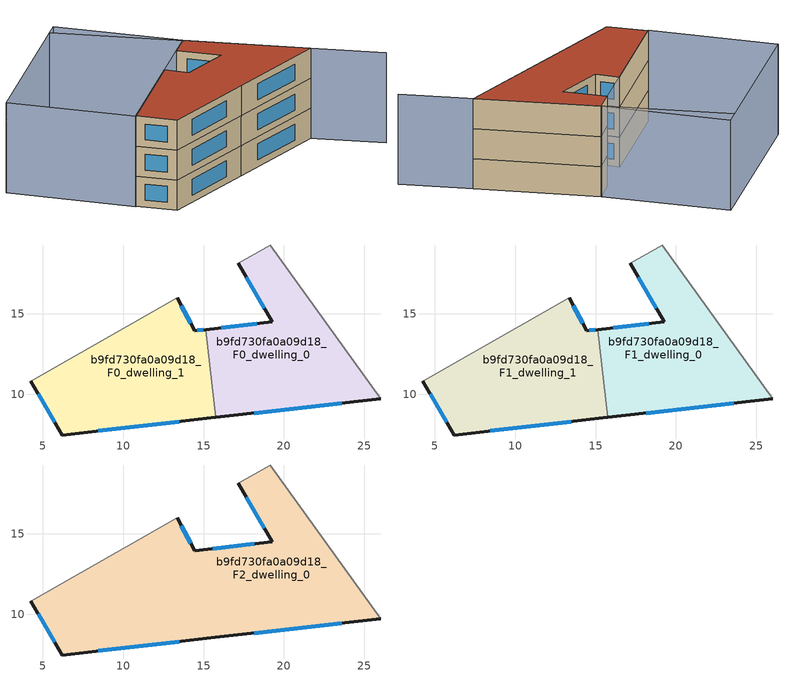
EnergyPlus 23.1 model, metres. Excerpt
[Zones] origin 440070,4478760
b9fd730fa0a09d18_F0_dwelling_0
 floor ground (EU_floor_Construction): 19.15,19.29 26.01,9.71 15.75,8.56 15.14,14.03 19.26,14.5 17.16,18.13 z0
 wall outside (EU_wall_Construction): 15.75,8.56 26.01,9.71 / 17.16,18.13 19.26,14.5 15.14,14.03 z0:3
 wall adiabatic (EU_wall_Construction): 26.01,9.71 19.15,19.29 17.16,18.13 z0:3
 wall to b9fd730fa0a09d18_F0_dwelling_1 (EU_wall_Construction): 15.14,14.03 15.75,8.56 z0:3
 window (EU_Window_Construction): 18.15,8.83 23.61,9.44 / 18.3,14.39 16.1,14.14 / 17.66,17.28 18.77,15.35 z0.7:2.3
b9fd730fa0a09d18_F0_dwelling_1
 floor ground (EU_floor_Construction): 15.14,14.03 15.75,8.56 15.73,8.56 6.21,7.47 4.26,10.81 13.35,15.99 14.46,13.95 z0
 wall outside (EU_wall_Construction): 15.14,14.03 14.46,13.95 13.35,15.99 / 4.26,10.81 6.21,7.47 15.73,8.56 15.75,8.56 z0:3
 wall adiabatic (EU_wall_Construction): 13.35,15.99 4.26,10.81 z0:3
 window (EU_Window_Construction): 14.98,14.01 14.62,13.97 / 8.44,7.72 13.5,8.3 / 4.72,10.03 5.75,8.25 / 14.2,14.43 13.61,15.51 z0.7:2.3
b9fd730fa0a09d18_F1_dwelling_0
 floor to b9fd730fa0a09d18_F0_dwelling_0 (EU_floor_Construction): 19.15,19.29 26.01,9.71 15.75,8.56 15.14,14.03 19.26,14.5 17.16,18.13 z3
 wall outside (EU_wall_Construction): 15.75,8.56 26.01,9.71 / 17.16,18.13 19.26,14.5 15.14,14.03 z3:6
 wall adiabatic (EU_wall_Construction): 26.01,9.71 19.15,19.29 17.16,18.13 z3:6
 wall to b9fd730fa0a09d18_F1_dwelling_1 (EU_wall_Construction): 15.14,14.03 15.75,8.56 z3:6
 window (EU_Window_Construction): 18.15,8.83 23.61,9.44 / 18.3,14.39 16.1,14.14 / 17.66,17.28 18.77,15.35 z3.7:5.3
b9fd730fa0a09d18_F1_dwelling_1
 floor to b9fd730fa0a09d18_F0_dwelling_1 (EU_floor_Construction): 15.14,14.03 15.75,8.56 15.73,8.56 6.21,7.47 4.26,10.81 13.35,15.99 14.46,13.95 z3
 wall outside (EU_wall_Construction): 15.14,14.03 14.46,13.95 13.35,15.99 / 4.26,10.81 6.21,7.47 15.73,8.56 15.75,8.56 z3:6
 wall adiabatic (EU_wall_Construction): 13.35,15.99 4.26,10.81 z3:6
 window (EU_Window_Construction): 14.98,14.01 14.62,13.97 / 8.44,7.72 13.5,8.3 / 4.72,10.03 5.75,8.25 / 14.2,14.43 13.61,15.51 z3.7:5.3
b9fd730fa0a09d18_F2_dwelling_0
 floor to b9fd730fa0a09d18_F1_dwelling_0 (EU_floor_Construction): 19.15,19.29 26.01,9.71 15.75,8.56 15.14,14.03 19.26,14.5 17.16,18.13 z6
 floor to b9fd730fa0a09d18_F1_dwelling_1 (EU_floor_Construction): 15.14,14.03 15.75,8.56 15.73,8.56 6.21,7.47 4.26,10.81 13.35,15.99 14.46,13.95 z6
 wall outside (EU_wall_Construction): 17.16,18.13 19.26,14.5 14.46,13.95 13.35,15.99 / 4.26,10.81 6.21,7.47 15.73,8.56 26.01,9.71 z6:9
 wall adiabatic (EU_wall_Construction): 26.01,9.71 19.15,19.29 17.16,18.13 / 13.35,15.99 4.26,10.81 z6:9
 window (EU_Window_Construction): 14.2,14.43 13.61,15.51 / 18.14,14.37 15.58,14.08 / 17.66,17.28 18.77,15.35 / 18.14,8.83 23.6,9.44 / 8.44,7.72 13.5,8.3 / 4.72,10.03 5.75,8.25 z6.7:8.3
 roof outside (EU_roof_Construction): 26.01,9.71 19.15,19.29 17.16,18.13 19.26,14.5 14.46,13.95 13.35,15.99 4.26,10.81 6.21,7.47 15.73,8.56 z9
shading: 30.06,4.13 11.9,29.12 / -1.85,21.31 13.12,29.85 / 13.12,29.85 19.16,19.27 / 19.16,19.27 4.19,10.73 / 4.19,10.73 -1.85,21.31 z0:9
[Building]
EU S2 Campaign: North Axis=0; Terrain=City; Solar Distribution=FullExterior
[Site:Location]
Madrid: Latitude=40.5; Longitude=-3.5; Time Zone=1; Elevation=609
[SizingPeriod:WeatherFileDays]
AnnualSizingPeriod: Begin Month=1; Begin Day of Month=1; End Month=12; End Day of Month=31; Day of Week for Start Day=Monday; Use Weather File Daylight Saving Period=No; Use Weather File Rain and Snow Indicators=No
[MATERIAL]
EU_InternalMass_Material: Roughness=MediumRough; Thickness=0.1; Conductivity=1; Density=1800; Specific Heat=900; Thermal Absorptance=0.9; Solar Absorptance=0.7; Visible Absorptance=0.7
[MATERIAL:NOMASS] Roughness=MediumRough; Thermal Absorptance=0.9; Solar Absorptance=0.7; Visible Absorptance=0.7
Name | Thermal Resistance
EU_wall_NoMass | 0.419739
EU_roof_NoMass | 0.352165
EU_floor_NoMass | 0.608284
[WINDOWMATERIAL:SIMPLEGLAZINGSYSTEM]
EU_Window_SimpleGlazing: UFactor=4.8352; Solar Heat Gain Coefficient=0.85; Visible Transmittance=0.85
[CONSTRUCTION]
EU_wall_Construction: EU_wall_NoMass
EU_roof_Construction: EU_roof_NoMass
EU_floor_Construction: EU_floor_NoMass
EU_InternalMass_Construction: EU_InternalMass_Material
EU_Window_Construction: EU_Window_SimpleGlazing
[ZONE] Type=1; Multiplier=1; Ceiling Height=autocalculate; Floor Area=autocalculate; Part of Total Floor Area=Yes
Name | Volume
b9fd730fa0a09d18_F0_dwelling_0 | 181.711
b9fd730fa0a09d18_F1_dwelling_0 | 181.71
b9fd730fa0a09d18_F2_dwelling_0 | 363.412
b9fd730fa0a09d18_F0_dwelling_1; b9fd730fa0a09d18_F1_dwelling_1 | 181.704
[INTERNALMASS] Construction=EU_InternalMass_Construction
Name | Zone or ZoneList | Surface Area
b9fd730fa0a09d18_F0_dwelling_0_EU_InternalMass | b9fd730fa0a09d18_F0_dwelling_0 | 60.5703
b9fd730fa0a09d18_F0_dwelling_1_EU_InternalMass | b9fd730fa0a09d18_F0_dwelling_1 | 60.5679
b9fd730fa0a09d18_F1_dwelling_0_EU_InternalMass | b9fd730fa0a09d18_F1_dwelling_0 | 60.5703
b9fd730fa0a09d18_F1_dwelling_1_EU_InternalMass | b9fd730fa0a09d18_F1_dwelling_1 | 60.5679
b9fd730fa0a09d18_F2_dwelling_0_EU_InternalMass | b9fd730fa0a09d18_F2_dwelling_0 | 121.139
[OTHEREQUIPMENT] Fuel Type=Electricity; Design Level Calculation Method=Watts/Area; Power per Zone Floor Area=1; Fraction Latent=0; Fraction Radiant=0; Fraction Lost=0; Carbon Dioxide Generation Rate=0; EndUse Subcategory=EU_Step8_InternalGains
Name | Zone or ZoneList or Space or SpaceList | Schedule
EU_Step8_InternalGain_b9fd730fa0a09d18_F0_dwelling_0_f000 | b9fd730fa0a09d18_F0_dwelling_0 | EU_Step8_GainSchedule_b9fd730fa0a09d18_F0_dwelling_0_f000
EU_Step8_InternalGain_b9fd730fa0a09d18_F0_dwelling_1_f000 | b9fd730fa0a09d18_F0_dwelling_1 | EU_Step8_GainSchedule_b9fd730fa0a09d18_F0_dwelling_1_f000
EU_Step8_InternalGain_b9fd730fa0a09d18_F1_dwelling_0_f000 | b9fd730fa0a09d18_F1_dwelling_0 | EU_Step8_GainSchedule_b9fd730fa0a09d18_F1_dwelling_0_f000
EU_Step8_InternalGain_b9fd730fa0a09d18_F1_dwelling_1_f000 | b9fd730fa0a09d18_F1_dwelling_1 | EU_Step8_GainSchedule_b9fd730fa0a09d18_F1_dwelling_1_f000
EU_Step8_InternalGain_b9fd730fa0a09d18_F2_dwelling_0_f000 | b9fd730fa0a09d18_F2_dwelling_0 | EU_Step8_GainSchedule_b9fd730fa0a09d18_F2_dwelling_0_f000
[ZONEVENTILATION:DESIGNFLOWRATE] Schedule=EU_AlwaysOn; Design Flow Rate Calculation Method=AirChanges/Hour; Air Changes per Hour=0.703302; Ventilation Type=Natural; Fan Pressure Rise=0; Fan Total Efficiency=1; Constant Term Coefficient=1; Temperature Term Coefficient=0; Velocity Term Coefficient=0; Velocity Squared Term Coefficient=0; Minimum Indoor Temperature=-100; Maximum Indoor Temperature=100; Delta Temperature=-100; Minimum Outdoor Temperature=-100; Maximum Outdoor Temperature=100; Maximum Wind Speed=40
Name | Zone or ZoneList or Space or SpaceList
EU_ConstantAir_b9fd730fa0a09d18_F0_dwelling_0 | b9fd730fa0a09d18_F0_dwelling_0
EU_ConstantAir_b9fd730fa0a09d18_F0_dwelling_1 | b9fd730fa0a09d18_F0_dwelling_1
EU_ConstantAir_b9fd730fa0a09d18_F1_dwelling_0 | b9fd730fa0a09d18_F1_dwelling_0
EU_ConstantAir_b9fd730fa0a09d18_F1_dwelling_1 | b9fd730fa0a09d18_F1_dwelling_1
EU_ConstantAir_b9fd730fa0a09d18_F2_dwelling_0 | b9fd730fa0a09d18_F2_dwelling_0
[HVACTEMPLATE:THERMOSTAT] Constant Heating Setpoint=20; Constant Cooling Setpoint=50
EU_HeatOnly_b9fd730fa0a09d18_F0_dwelling_0; EU_HeatOnly_b9fd730fa0a09d18_F0_dwelling_1; EU_HeatOnly_b9fd730fa0a09d18_F1_dwelling_0; EU_HeatOnly_b9fd730fa0a09d18_F1_dwelling_1; EU_HeatOnly_b9fd730fa0a09d18_F2_dwelling_0
[HVACTEMPLATE:ZONE:IDEALLOADSAIRSYSTEM] System Availability Schedule=EU_AlwaysOn; Maximum Heating Supply Air Temperature=50; Minimum Cooling Supply Air Temperature=13; Maximum Heating Supply Air Humidity Ratio=0.0156; Minimum Cooling Supply Air Humidity Ratio=0.0077; Heating Limit=NoLimit; Cooling Limit=NoLimit; Heating Availability Schedule=EU_AlwaysOn; Cooling Availability Schedule=EU_CoolingOff; Dehumidification Control Type=ConstantSensibleHeatRatio; Cooling Sensible Heat Ratio=0.7; Dehumidification Setpoint=60; Humidification Control Type=None; Humidification Setpoint=30; Outdoor Air Method=None; Outdoor Air Flow Rate per Person=0.00944; Outdoor Air Flow Rate per Zone Floor Area=0; Outdoor Air Flow Rate per Zone=0; Demand Controlled Ventilation Type=None; Outdoor Air Economizer Type=NoEconomizer; Heat Recovery Type=None; Sensible Heat Recovery Effectiveness=0.7; Latent Heat Recovery Effectiveness=0.65
Name | Template Thermostat
b9fd730fa0a09d18_F0_dwelling_0 | EU_HeatOnly_b9fd730fa0a09d18_F0_dwelling_0
b9fd730fa0a09d18_F0_dwelling_1 | EU_HeatOnly_b9fd730fa0a09d18_F0_dwelling_1
b9fd730fa0a09d18_F1_dwelling_0 | EU_HeatOnly_b9fd730fa0a09d18_F1_dwelling_0
b9fd730fa0a09d18_F1_dwelling_1 | EU_HeatOnly_b9fd730fa0a09d18_F1_dwelling_1
b9fd730fa0a09d18_F2_dwelling_0 | EU_HeatOnly_b9fd730fa0a09d18_F2_dwelling_0
[SIZING:ZONE] Zone Cooling Design Supply Air Temperature Input Method=SupplyAirTemperature; Zone Cooling Design Supply Air Temperature=13; Zone Heating Design Supply Air Temperature Input Method=SupplyAirTemperature; Zone Heating Design Supply Air Temperature=50; Zone Cooling Design Supply Air Humidity Ratio=0.008; Zone Heating Design Supply Air Humidity Ratio=0.008; Cooling Design Air Flow Method=DesignDay; Cooling Design Air Flow Rate=0; Cooling Minimum Air Flow per Zone Floor Area=0.000762; Cooling Minimum Air Flow=0; Cooling Minimum Air Flow Fraction=0.2; Heating Design Air Flow Method=DesignDay; Heating Design Air Flow Rate=0; Heating Maximum Air Flow per Zone Floor Area=0.002032; Heating Maximum Air Flow=0.141576; Heating Maximum Air Flow Fraction=0.3; Account for Dedicated Outdoor Air System=No; Dedicated Outdoor Air System Control Strategy=NeutralSupplyAir; Dedicated Outdoor Air Low Setpoint Temperature for Design=autosize; Dedicated Outdoor Air High Setpoint Temperature for Design=autosize; Zone Load Sizing Method=Sensible Load Only No Latent Load; Zone Latent Cooling Design Supply Air Humidity Ratio Input Method=HumidityRatioDifference; Zone Cooling Design Supply Air Humidity Ratio Difference=0.005; Zone Latent Heating Design Supply Air Humidity Ratio Input Method=HumidityRatioDifference; Zone Humidification Design Supply Air Humidity Ratio Difference=0.005
b9fd730fa0a09d18_F0_dwelling_0; b9fd730fa0a09d18_F0_dwelling_1; b9fd730fa0a09d18_F1_dwelling_0; b9fd730fa0a09d18_F1_dwelling_1; b9fd730fa0a09d18_F2_dwelling_0
[SCHEDULE:CONSTANT]
Name | Hourly Value
EU_AlwaysOn | 1
EU_CoolingOff | 0
[SCHEDULE:FILE] Column Number=1; Rows to Skip at Top=0; Number of Hours of Data=8760; Column Separator=Comma; Interpolate to Timestep=No; Minutes per Item=60; Adjust Schedule for Daylight Savings=Yes
Name | File
EU_Step8_GainSchedule_b9fd730fa0a09d18_F0_dwelling_0_f000 | ../../schedules/b9fd730fa0a09d18/b9fd730fa0a09d18_F0_dwelling_0_f000_gain.csv
EU_Step8_GainSchedule_b9fd730fa0a09d18_F0_dwelling_1_f000 | ../../schedules/b9fd730fa0a09d18/b9fd730fa0a09d18_F0_dwelling_1_f000_gain.csv
EU_Step8_GainSchedule_b9fd730fa0a09d18_F1_dwelling_0_f000 | ../../schedules/b9fd730fa0a09d18/b9fd730fa0a09d18_F1_dwelling_0_f000_gain.csv
EU_Step8_GainSchedule_b9fd730fa0a09d18_F1_dwelling_1_f000 | ../../schedules/b9fd730fa0a09d18/b9fd730fa0a09d18_F1_dwelling_1_f000_gain.csv
EU_Step8_GainSchedule_b9fd730fa0a09d18_F2_dwelling_0_f000 | ../../schedules/b9fd730fa0a09d18/b9fd730fa0a09d18_F2_dwelling_0_f000_gain.csv
